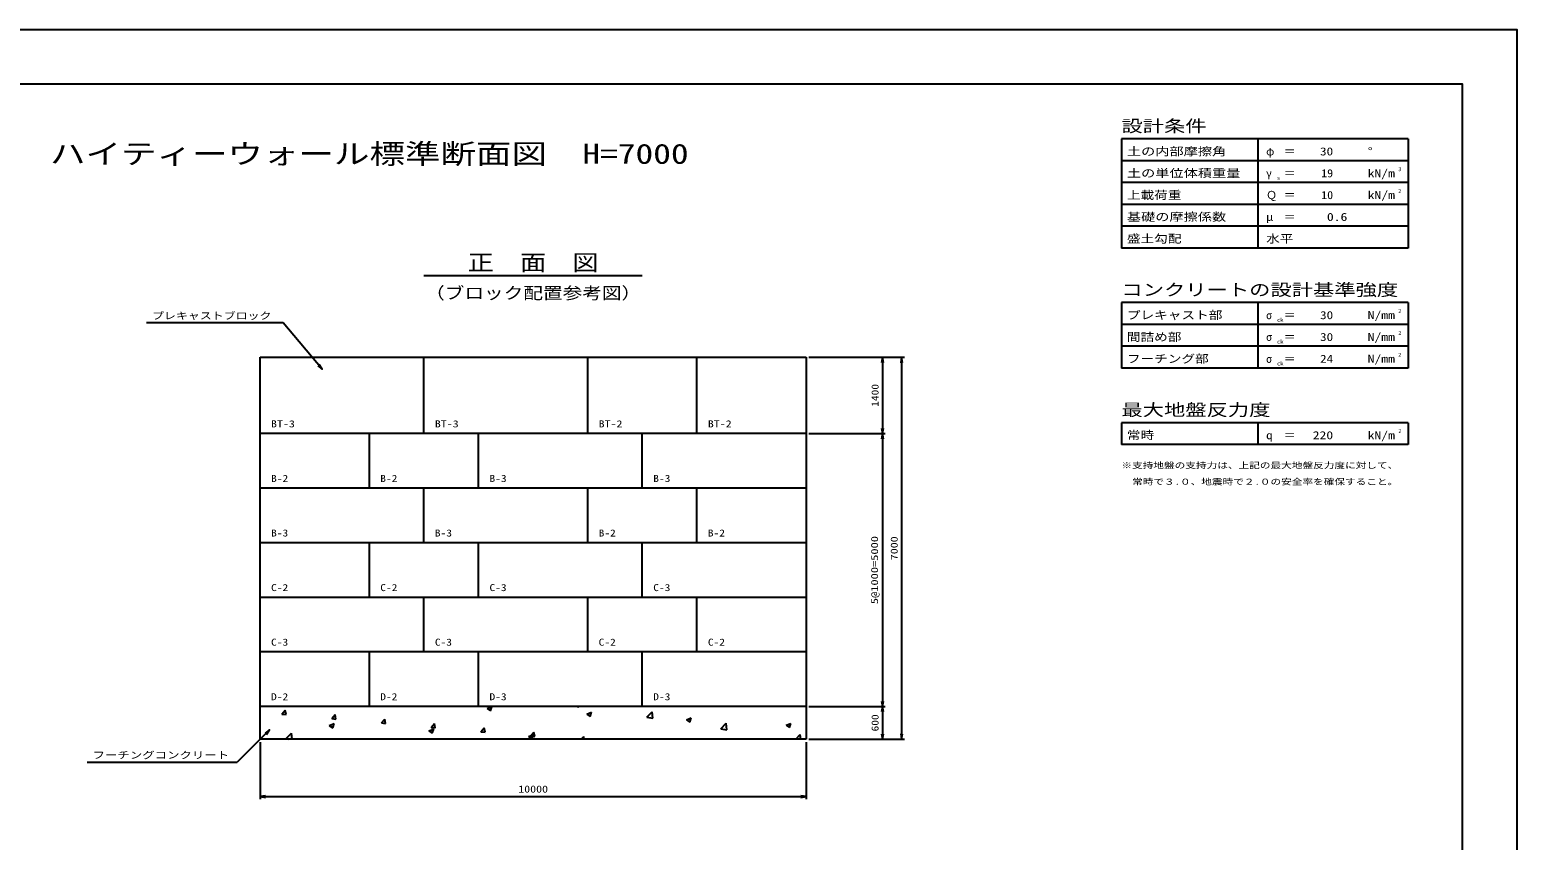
# Model space of a CAD drawing. Units: millimetres at full size. Extents: x 0 to 42050, y 0 to 29700.
# Drawn here: x 14805 to 42050, y 14850 to 29700 of the extents above; entities that cross this region are included whole.
import ezdxf
from ezdxf.enums import TextEntityAlignment as Align

# ---------------------------------------------------------------- set-up
doc = ezdxf.new("R2010")
doc.units = ezdxf.units.MM
doc.layers.add('0_2', color=7, linetype='Continuous')
for name, color, linetype, lineweight in [('D-STR-DIM', 7, 'Continuous', 25), ('D-STR-STRn', 1, 'Continuous', 25), ('D-STR-TXT', 7, 'Continuous', 25), ('D-TTL', 2, 'Continuous', 25), ('D-TTL-FRAM', 2, 'Continuous', 25), ('D-TTL-LINE', 7, 'Continuous', 25), ('D-TTL-TXT', 7, 'Continuous', 25)]:
    doc.layers.add(name, color=color, linetype=linetype, lineweight=lineweight)
doc.styles.add('ＭＳ ゴシック', font='')
doc.styles.get('ＭＳ ゴシック').set_extended_font_data('MS Gothic')

# ---------------------------------------------------------------- blocks, each defined once
blk = doc.blocks.new('open_arrow')
at = {"color": 0, "linetype": 'Continuous', "lineweight": -2}
blk.add_lwpolyline([(7.5, 1.25), (0, 0), (7.5, -1.25)], dxfattribs=at)

msp = doc.modelspace()

# ---------------------------------------------------------------- linework, layer by layer
at = {"layer": 'D-STR-DIM'}
for p, q in [((29075, 23700), (30475, 23700)), ((29075, 23700), (30825, 23700)), ((30425, 23700), (30425, 22300)), ((30775, 23700), (30775, 16700)), ((29075, 22300), (30475, 22300)), ((29075, 22300), (30475, 22300)), ((30425, 22300), (30425, 17300)), ((29075, 17300), (30475, 17300)), ((29075, 17300), (30475, 17300)), ((30425, 17300), (30425, 16700)), ((19025, 16650), (19025, 15600)), ((29025, 16650), (29025, 15600)), ((29075, 16700), (30475, 16700)), ((29075, 16700), (30825, 16700)), ((19025, 15650), (29025, 15650))]:
    msp.add_line(p, q, dxfattribs=at)
at = {"layer": 'D-STR-STRn'}
for p, q in [((19025, 23700), (29025, 23700)), ((19025, 16700), (19025, 23700)), ((22025, 22300), (22025, 23700)), ((25025, 22300), (25025, 23700)), ((27025, 22300), (27025, 23700)), ((27025, 22300), (27025, 23700)), ((29025, 23700), (29025, 16700)), ((29025, 22300), (19025, 22300)), ((21025, 21300), (21025, 22300)), ((23025, 21300), (23025, 22300)), ((26025, 21300), (26025, 22300)), ((29025, 21300), (19025, 21300)), ((22025, 20300), (22025, 21300)), ((25025, 20300), (25025, 21300)), ((27025, 20300), (27025, 21300)), ((29025, 20300), (19025, 20300)), ((21025, 19300), (21025, 20300)), ((23025, 19300), (23025, 20300)), ((26025, 19300), (26025, 20300)), ((29025, 19300), (19025, 19300)), ((22025, 18300), (22025, 19300)), ((25025, 18300), (25025, 19300)), ((27025, 18300), (27025, 19300)), ((29025, 18300), (19025, 18300)), ((21025, 17300), (21025, 18300)), ((23025, 17300), (23025, 18300)), ((26025, 17300), (26025, 18300)), ((29025, 17300), (19025, 17300)), ((29025, 16700), (19025, 16700))]:
    msp.add_line(p, q, dxfattribs=at)
at = {"layer": 'D-STR-STRn', "color": 2}
for p, q in [((19424.959, 17158.015), (19486.184, 17230.98)), ((19500.963, 17151.236), (19486.279, 17230.843)), ((23182.638, 17261.656), (23271.562, 17295.791)), ((23182.651, 17261.621), (23245.824, 17219.011)), ((23245.838, 17219.019), (23271.589, 17295.764)), ((24831.13, 17300), (24863.644, 17294.957)), ((24863.618, 17295.003), (24863.037, 17300)), ((25007.795, 17159.943), (25096.719, 17194.078)), ((25070.992, 17117.308), (25096.743, 17194.053)), ((26106.056, 17102.347), (26204.974, 17205.441)), ((26219.014, 17084.792), (26204.983, 17205.404)), ((19424.942, 17158.001), (19500.852, 17151.36)), ((20290.399, 16953.755), (20379.323, 16987.889)), ((20290.415, 16953.72), (20353.588, 16911.109)), ((20335.863, 17078.306), (20411.773, 17071.664)), ((20335.882, 17078.319), (20397.107, 17151.285)), ((20353.602, 16911.116), (20379.353, 16987.861)), ((20411.882, 17071.534), (20397.198, 17151.141)), ((21246.783, 16998.61), (21322.693, 16991.969)), ((21246.805, 16998.624), (21308.031, 17071.589)), ((21322.801, 16991.833), (21308.117, 17071.44)), ((22157.704, 16918.915), (22233.614, 16912.274)), ((22157.729, 16918.928), (22218.954, 16991.894)), ((22233.72, 16912.131), (22219.036, 16991.738)), ((23068.652, 16839.233), (23129.877, 16912.199)), ((23144.64, 16832.43), (23129.956, 16912.037)), ((25007.805, 17159.909), (25070.978, 17117.299)), ((26106.09, 17102.261), (26219.04, 17084.743)), ((26832.952, 17058.23), (26921.876, 17092.365)), ((26832.959, 17058.197), (26896.132, 17015.587)), ((26896.146, 17015.597), (26921.897, 17092.342)), ((27461.451, 16892.136), (27560.369, 16995.23)), ((27461.486, 16892.047), (27574.435, 16874.529)), ((27574.409, 16874.581), (27560.378, 16995.192)), ((28658.109, 16956.517), (28747.032, 16990.652)), ((28658.113, 16956.485), (28721.286, 16913.874)), ((28721.3, 16913.886), (28747.051, 16990.631)), ((19497.454, 16706.063), (19596.373, 16809.157)), ((19497.486, 16705.991), (19536.114, 16700)), ((19609.074, 16700), (19596.38, 16809.121)), ((22115.556, 16852.042), (22204.479, 16886.176)), ((22115.569, 16852.008), (22178.742, 16809.397)), ((22178.756, 16809.405), (22204.507, 16886.15)), ((23068.624, 16839.22), (23144.534, 16832.579)), ((23940.713, 16750.329), (24029.636, 16784.463)), ((23940.723, 16750.295), (24003.896, 16707.685)), ((23979.544, 16759.525), (24055.455, 16752.883)), ((23979.575, 16759.537), (24040.801, 16832.503)), ((24003.91, 16707.694), (24029.661, 16784.439)), ((24055.559, 16752.728), (24040.875, 16832.336)), ((24907.413, 16700), (24951.724, 16752.808)), ((24961.503, 16700), (24951.794, 16752.634)), ((28834.19, 16700), (28915.765, 16785.018)), ((28925.66, 16700), (28915.773, 16784.981))]:
    msp.add_line(p, q, dxfattribs=at)
at = {"layer": 'D-STR-TXT'}
for p, q in [((19445, 24330), (16945, 24330)), ((20159.469, 23478.677), (19445, 24330)), ((19198.868, 16871.095), (18605, 16280)), ((15855, 16280), (18605, 16280))]:
    msp.add_line(p, q, dxfattribs=at)
at = {"layer": 'D-TTL'}
for points in [[(0, 0), (42050, 0), (42050, 29700), (0, 29700)], [(1000, 1000), (41050, 1000), (41050, 28700), (1000, 28700)]]:
    msp.add_lwpolyline(points, close=True, dxfattribs=at)
at = {"layer": 'D-TTL-FRAM'}
for p, q in [((40050, 27700), (34800, 27700)), ((34800, 27700), (34800, 25700)), ((40050, 27700), (40050, 25700)), ((40050, 25700), (34800, 25700)), ((40050, 24700), (34800, 24700)), ((34800, 24700), (34800, 23500)), ((40050, 24700), (40050, 23500)), ((40050, 23500), (34800, 23500)), ((40050, 22500), (34800, 22500)), ((34800, 22500), (34800, 22100)), ((40050, 22500), (40050, 22100)), ((40050, 22100), (34800, 22100))]:
    msp.add_line(p, q, dxfattribs=at)
at = {"layer": 'D-TTL-LINE'}
for p, q in [((37300, 27700), (37300, 25700)), ((40050, 27300), (34800, 27300)), ((40050, 26900), (34800, 26900)), ((40050, 26500), (34800, 26500)), ((40050, 26100), (34800, 26100)), ((37300, 24700), (37300, 23500)), ((40050, 24300), (34800, 24300)), ((40050, 23900), (34800, 23900)), ((37300, 22500), (37300, 22100))]:
    msp.add_line(p, q, dxfattribs=at)
at = {"layer": 'D-TTL-TXT'}
msp.add_line((22025, 25200), (26025, 25200), dxfattribs=at)

# ---------------------------------------------------------------- block references
at = {"layer": 'D-STR-DIM', "xscale": 13.3, "yscale": 13.3}
for p, rotation in [((30425, 23700), 270), ((30775, 23700), 270), ((30425, 22300), 90), ((30425, 22300), 270), ((30425, 17300), 90), ((30425, 17300), 270), ((30425, 16700), 90), ((30775, 16700), 90), ((29025, 15650), 180)]:
    msp.add_blockref('open_arrow', p, dxfattribs=dict(at, rotation=rotation))
msp.add_blockref('open_arrow', (19025, 15650), dxfattribs=at)
at = {"layer": 'D-STR-TXT', "xscale": 13.3, "yscale": 13.3}
for p, rotation in [((20159.469, 23478.677), 130), ((19198.868, 16871.095), 224.9)]:
    msp.add_blockref('open_arrow', p, dxfattribs=dict(at, rotation=rotation))

# ---------------------------------------------------------------- texts
at = {"layer": '0_2', "style": 'ＭＳ ゴシック', "width": 1.3}
for s, p in [('※支持地盤の支持力は、上記の最大地盤反力度に対して、', (34800, 21630)), ('\u3000常時で３.０、地震時で２.０の安全率を確保すること。', (34800, 21330))]:
    msp.add_text(s, height=110, dxfattribs=at).set_placement(p, align=Align.BOTTOM_LEFT)
at = {"layer": 'D-STR-DIM', "style": 'ＭＳ ゴシック'}
for s, width, p in [('1400', 1.2, (30287.5, 23000)), ('5@1000=5000', 1.3, (30278.173, 19800)), ('7000', 1.25, (30637.5, 20200)), ('600', 1.2, (30287.5, 17000))]:
    msp.add_text(s, height=128.3, rotation=90, dxfattribs=dict(at, width=width)).set_placement(p, align=Align.MIDDLE_CENTER)
at = {"layer": 'D-STR-DIM', "style": 'ＭＳ ゴシック', "width": 1.25}
msp.add_text('10000', height=128.3, dxfattribs=at).set_placement((24025, 15787.5), align=Align.MIDDLE_CENTER)
at = {"layer": 'D-STR-TXT', "style": 'ＭＳ ゴシック'}
for s, width, p in [('プレキャストブロック', 1.25, (17045, 24356.667)), ('BT-3', 1.25, (19225, 22376.667)), ('BT-3', 1.25, (22225, 22376.667)), ('BT-2', 1.25, (25225, 22376.667)), ('BT-2', 1.25, (27225, 22376.667)), ('B-2', 1.2, (19225, 21376.667)), ('B-2', 1.2, (21225, 21376.667)), ('B-3', 1.2, (23225, 21376.667)), ('B-3', 1.2, (26225, 21376.667)), ('B-3', 1.2, (19225, 20376.667)), ('B-3', 1.2, (22225, 20376.667)), ('B-2', 1.2, (25225, 20376.667)), ('B-2', 1.2, (27225, 20376.667)), ('C-2', 1.2, (19225, 19376.667)), ('C-2', 1.2, (21225, 19376.667)), ('C-3', 1.2, (23225, 19376.667)), ('C-3', 1.2, (26225, 19376.667)), ('C-3', 1.2, (19225, 18376.667)), ('C-3', 1.2, (22225, 18376.667)), ('C-2', 1.2, (25225, 18376.667)), ('C-2', 1.2, (27225, 18376.667)), ('D-2', 1.2, (19225, 17376.667)), ('D-2', 1.2, (21225, 17376.667)), ('D-3', 1.2, (23225, 17376.667)), ('D-3', 1.2, (26225, 17376.667)), ('フーチングコンクリート', 1.3, (15955, 16306.667))]:
    msp.add_text(s, height=128.3, dxfattribs=dict(at, width=width)).set_placement(p, align=Align.BOTTOM_LEFT)
at = {"layer": 'D-TTL-TXT', "style": 'ＭＳ ゴシック'}
for s, height, width, p in [('設計条件', 219.9, 1.3, (34800, 27760)), ('土の内部摩擦角', 146.6, 1.3, (34900, 27353.333)), ('°', 146.6, 1.25, (39310, 27353.333)), ('＝', 146.6, 1.1, (37770, 27353.333)), ('土の単位体積重量', 146.6, 1.3, (34900, 26953.333)), ('γ', 146.6, 0.95, (37450, 26953.333)), ('s', 73.31, 1.15, (37650, 26926.667)), ('＝', 146.6, 1.1, (37770, 26953.333)), ('kN/m', 146.6, 1.25, (39310, 26953.333)), ('3', 73.31, 1.15, (39870, 27086.667)), ('上載荷重', 146.6, 1.25, (34900, 26553.333)), ('＝', 146.6, 1.1, (37770, 26553.333)), ('kN/m', 146.6, 1.25, (39310, 26553.333)), ('2', 73.31, 1.15, (39870, 26686.667)), ('基礎の摩擦係数', 146.6, 1.3, (34900, 26153.333)), ('μ', 146.6, 1.05, (37450, 26153.333)), ('＝', 146.6, 1.1, (37770, 26153.333)), ('盛土勾配', 146.6, 1.25, (34900, 25753.333)), ('水平', 146.6, 1.25, (37450, 25753.333)), ('コンクリートの設計基準強度', 219.9, 1.3, (34800, 24760)), ('プレキャスト部', 146.6, 1.25, (34900, 24353.333)), ('N/mm', 146.6, 1.25, (39310, 24353.333)), ('2', 73.31, 1.15, (39870, 24486.667)), ('σ', 146.6, 0.9, (37450, 24353.333)), ('ck', 73.31, 1.2, (37650, 24326.667)), ('＝', 146.6, 1.1, (37770, 24353.333)), ('間詰め部', 146.6, 1.25, (34900, 23953.333)), ('σ', 146.6, 0.9, (37450, 23953.333)), ('ck', 73.31, 1.2, (37650, 23926.667)), ('＝', 146.6, 1.1, (37770, 23953.333)), ('N/mm', 146.6, 1.25, (39310, 23953.333)), ('2', 73.31, 1.15, (39870, 24086.667)), ('フーチング部', 146.6, 1.25, (34900, 23553.333)), ('σ', 146.6, 0.9, (37450, 23553.333)), ('＝', 146.6, 1.1, (37770, 23553.333)), ('N/mm', 146.6, 1.25, (39310, 23553.333)), ('2', 73.31, 1.15, (39870, 23686.667)), ('ck', 73.31, 1.2, (37650, 23526.667)), ('最大地盤反力度', 219.9, 1.3, (34800, 22560)), ('常時', 146.6, 1.25, (34900, 22153.333)), ('kN/m', 146.6, 1.25, (39310, 22153.333)), ('2', 73.31, 1.15, (39870, 22286.667)), ('q', 146.6, 1.2, (37450, 22153.333)), ('＝', 146.6, 1.1, (37770, 22153.333))]:
    msp.add_text(s, height=height, dxfattribs=dict(at, width=width)).set_placement(p, align=Align.BOTTOM_LEFT)
for s, height, width, p in [('ハイティーウォール標準断面図\u3000H=7000', 366.6, 1.3, (21025, 27133.333)), ('正\u3000面\u3000図', 293.3, 1.2, (24025, 25200)), ('（ブロック配置参考図）', 219.9, 1.2, (24025, 24700))]:
    msp.add_text(s, height=height, dxfattribs=dict(at, width=width)).set_placement(p, align=Align.BOTTOM_CENTER)
for s, p in [('φ', (37450, 27353.333)), ('Ｑ', (37450, 26553.333))]:
    msp.add_text(s, height=146.6, dxfattribs=at).set_placement(p, align=Align.BOTTOM_LEFT)
for s, width, p in [('30', 1.2, (38678.071, 27353.333)), ('19', 1.1, (38678.071, 26953.333)), ('10', 1.1, (38678.071, 26553.333)), ('0.6', 1.25, (38938.071, 26153.333)), ('30', 1.2, (38678.071, 24353.333)), ('30', 1.2, (38678.071, 23953.333)), ('24', 1.2, (38678.071, 23553.333)), ('220', 1.25, (38678.071, 22153.333))]:
    msp.add_text(s, height=146.6, dxfattribs=dict(at, width=width)).set_placement(p, align=Align.BOTTOM_RIGHT)

doc.saveas('drawing.dxf')
